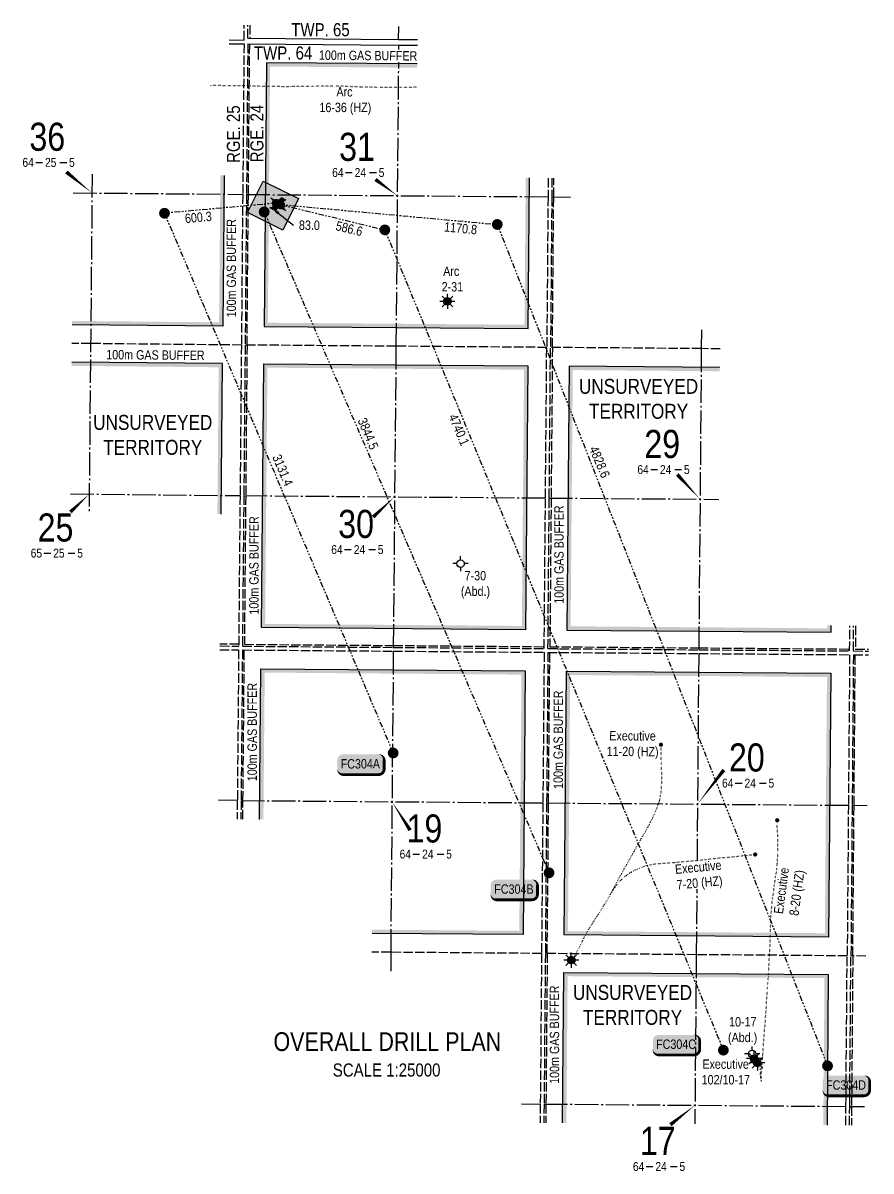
# Model space of a CAD drawing. Extents: x 451222 to 473419, y 6037124 to 6050105.
# Drawn here: x 451222 to 455750, y 6037124 to 6043258 of the extents above; entities that cross this region are included whole.
import ezdxf
from ezdxf.enums import TextEntityAlignment as Align

# ---------------------------------------------------------------- set-up
doc = ezdxf.new("R2010")
doc.units = 0
doc.header["$LTSCALE"] = 5
for name, pattern in [('foc-DOT', [1, 0.2, -0.8]), ('foc-DRILLPATH', [14.75, 6, -1.75, 1.75, -1.75, 1.75, -1.75]), ('foc-QUARTERLINE', [33, 25, -3, 2, -3]), ('foc-UNSURVEYED', [12.5, 10, -2.5])]:
    doc.linetypes.add(name, pattern=pattern)
for name, color, linetype in [('10', 1, 'Continuous'), ('9', 3, 'Continuous'), ('ABADATA-DRILL', 8, 'foc-DOT'), ('ABADATA-DRILL-T', 8, 'Continuous'), ('AS-TARGET-GAS', 182, 'Continuous'), ('AS-TARGET-GAS-H', 181, 'Continuous'), ('D-TXT', 6, 'Continuous'), ('DETAIL-HZ-Existing', 8, 'foc-DOT'), ('DETAIL-T', 7, 'Continuous'), ('F-WS-S', 190, 'Continuous'), ('L-BD', 7, 'Continuous'), ('L-MON', 1, 'Continuous'), ('L-QSEC', 8, 'foc-QUARTERLINE'), ('L-SEC', 7, 'Continuous'), ('L-SECLBL', 7, 'Continuous'), ('L-UNS-T', 3, 'Continuous'), ('L-USEC', 7, 'foc-UNSURVEYED'), ('P-PDRILLPATH', 12, 'foc-DRILLPATH'), ('P-PROPOSED', 10, 'Continuous'), ('P-PROPOSED-H', 21, 'Continuous')]:
    doc.layers.add(name, color=color, linetype=linetype)
doc.styles.add('80', font='ARIALN.TTF', dxfattribs={"height": 10})
doc.styles.add('80CG', font='ARIALN.TTF', dxfattribs={"height": 10})
doc.styles.add('80L', font='ARIALN.TTF', dxfattribs={"height": 10})
doc.styles.add('SIMPLEX', font='ARIALN.TTF')
doc.dimstyles.new('Compass 5 000', dxfattribs={"dimscale": 5, "dimtxt": 9, "dimasz": 2, "dimexe": 0.2, "dimexo": 0.0625, "dimgap": 0.5, "dimtad": 0, "dimtih": 1, "dimtoh": 1, "dimzin": 0, "dimdsep": 46, "dimtxsty": '80CG', "dimcen": 0.1, "dimse1": 1, "dimse2": 1, "dimclrd": 256, "dimclrt": 256, "dimaunit": 1, "dimadec": 4, "dimazin": 0, "dimtfac": 0.06, "dimtofl": 0, "dimtmove": 0, "dimatfit": 1, "dimfxl": 0.2, "dimtolj": 1, "dimtzin": 0, "dimlwd": -1, "dimarcsym": 0})

# ---------------------------------------------------------------- blocks, each defined once
blk = doc.blocks.new('L-SECLBL')
at = {"layer": '9', "color": 7}
for p, q in [((-5.1, -27.8), (-12.3, -27.8)), ((20.7, -27.8), (13.5, -27.8))]:
    blk.add_line(p, q, dxfattribs=at)
at = {"layer": '10', "color": 2, "style": 'SIMPLEX'}
blk.add_attdef('SEC', text='', height=30, dxfattribs=at).set_placement((0, 0), align=Align.MIDDLE)
at = {"layer": '10', "color": 5, "style": '80L'}
blk.add_attdef('TWP', text='', height=9.5, dxfattribs=at).set_placement((-14.4, -27.4), align=Align.MIDDLE_RIGHT)
blk.add_attdef('RGE', text='', height=9.5, dxfattribs=at).set_placement((3.6, -27.4), align=Align.MIDDLE_CENTER)
blk.add_attdef('MER', text='', height=9.5, dxfattribs=at).set_placement((23.2, -27.4), align=Align.MIDDLE_LEFT)
blk = doc.blocks.new('WC')
at = {"layer": 'L-MON'}
h = blk.add_hatch(color=255, dxfattribs=at)
h.dxf.hatch_style = 1
edge = h.paths.add_edge_path()
edge.add_arc((0, 0), 0.9, 0, 360)
at = {"layer": 'L-MON', "color": 240, "flags": 128}
for points in [[(-0.62, 0.5), (-1.23, 1.12)], [(0.52, 0.61), (1.13, 1.21)], [(-1.18, -1.18), (-0.56, -0.57)], [(1.16, -1.18), (0.56, -0.57)]]:
    blk.add_lwpolyline(points, dxfattribs=at)
at = {"layer": 'L-MON', "color": 240}
for radius in [0.8, 0.373]:
    blk.add_circle((0, 0), radius, dxfattribs=at)
blk = doc.blocks.new('GAS')
h = blk.add_hatch(color=255)
h.dxf.hatch_style = 1
edge = h.paths.add_edge_path()
edge.add_arc((0, 0), 0.9, 0, 360)
for p, q in [((-0.81, 0), (-1.62, 0)), ((-0.57, 0.57), (-1.14, 1.14)), ((0, 0.81), (0, 1.62)), ((0.57, 0.57), (1.14, 1.14)), ((1.62, 0), (0.81, 0)), ((-0.57, -0.57), (-1.14, -1.14)), ((0, -0.81), (0, -1.62)), ((1.14, -1.14), (0.57, -0.57))]:
    blk.add_line(p, q)
blk.add_circle((0, 0), 0.8)
blk = doc.blocks.new('GABD')
for p, q in [((-0.81, 0), (-1.62, 0)), ((0, 0.81), (0, 1.62)), ((1.62, 0), (0.81, 0)), ((0, -0.81), (0, -1.62))]:
    blk.add_line(p, q)
blk.add_circle((0, 0), 0.8)
blk = doc.blocks.new('BH_Existing')
at = {"layer": 'DETAIL-HZ-Existing'}
h = blk.add_hatch(color=256, dxfattribs=at)
h.dxf.hatch_style = 1
edge = h.paths.add_edge_path()
edge.add_arc((0, 0), 0.45, 0, 360)
blk = doc.blocks.new('*U551')
h = blk.add_hatch(color=50)
edge = h.paths.add_edge_path()
edge.add_line((-19, -11.5), (19, -11.5))
edge.add_arc((19, -5.5), 6, 270, 360)
edge.add_line((25, -5.5), (25, 4))
edge.add_arc((19, 4), 6, 0, 90)
edge.add_line((19, 10), (-19, 10))
edge.add_arc((-19, 4), 6, 90, 180)
edge.add_line((-25, 4), (-25, -5.5))
edge.add_arc((-19, -5.5), 6, 180, 270)
at = {"flags": 128}
blk.add_lwpolyline([(-19, -11.5, 3, 3, 0), (19, -11.5, 3, 3, 0.414214), (25, -5.5, 3, 3, 0), (25, 4, 3, 0, 0.414214), (19, 10, 0, 0, 0), (-19, 10, 0, 0, 0.414214), (-25, 4, 0, 0, 0), (-25, -5.5, 0, 3, 0.414214)], format="xyseb", close=True, dxfattribs=at)
at = {"color": 1, "style": '80'}
blk.add_attdef('ENTER_TEXT_001', (-26.8, -4.9), '', height=10, dxfattribs=at)
blk = doc.blocks.new('plbh')
at = {"layer": 'L-MON'}
h = blk.add_hatch(color=255, dxfattribs=at)
h.dxf.hatch_style = 1
edge = h.paths.add_edge_path()
edge.add_arc((0, 0), 1.16, 0, 360)
h = blk.add_hatch(color=256, dxfattribs=at)
h.dxf.hatch_style = 1
h.paths.add_polyline_path([(-0.96, 0, 1), (0.96, 0, 1)])
h.paths.add_polyline_path([(0.91, 0, -1), (-0.91, 0, -1)], flags=16)
h.paths.add_polyline_path([(0.45, 0, -1), (-0.45, 0, -1)], flags=0)
h = blk.add_hatch(color=256, dxfattribs=at)
h.dxf.hatch_style = 1
h.paths.add_polyline_path([(-0.45, 0, 1), (0.45, 0, 1)])
h.paths.add_polyline_path([(0.4, 0, -1), (-0.4, 0, -1)], flags=16)
at = {"layer": 'L-MON', "color": 240}
for radius in [0.96, 0.91, 0.45, 0.4]:
    blk.add_circle((0, 0), radius, dxfattribs=at)

msp = doc.modelspace()

# ---------------------------------------------------------------- hatches: boundary and pattern name
at = {"layer": 'AS-TARGET-GAS-H'}
h = msp.add_hatch(color=256, dxfattribs=at)
h.dxf.hatch_style = 1
h.paths.add_polyline_path([(453899.8, 6041645.376), (452529.435, 6041656.131), (452541.62, 6043025.084), (453326.764, 6043018.531), (453326.941, 6043038.53), (452521.799, 6043045.25), (452509.258, 6041636.289), (453919.629, 6041625.22), (453926.495, 6042429.696), (453906.496, 6042429.866)])
h = msp.add_hatch(color=256, dxfattribs=at)
h.dxf.hatch_style = 1
h.paths.add_polyline_path([(452296.306, 6042443.541), (452276.307, 6042443.711), (452269.328, 6041658.386), (451484.35, 6041665.945), (451484.165, 6041645.946), (452289.149, 6041638.195)])
h = msp.add_hatch(color=256, dxfattribs=at)
h.dxf.hatch_style = 1
h.paths.add_polyline_path([(452287.373, 6041438.202), (451482.331, 6041445.954), (451482.149, 6041425.955), (452267.196, 6041418.396), (452260.227, 6040633.976), (452280.226, 6040633.788)])
h = msp.add_hatch(color=256, dxfattribs=at)
h.dxf.hatch_style = 1
h.paths.add_polyline_path([(453917.923, 6041425.227), (452507.481, 6041436.297), (452494.966, 6040027.5), (453905.903, 6040016.399)])
h.paths.add_polyline_path([(453897.753, 6041405.384), (453886.075, 6040036.556), (452515.143, 6040047.341), (452527.303, 6041416.141)], flags=16)
h = msp.add_hatch(color=256, dxfattribs=at)
h.dxf.hatch_style = 1
h.paths.add_polyline_path([(454942.868, 6041417.241), (454138.033, 6041423.493), (454126.014, 6040014.674), (455536.894, 6040003.659), (455537.181, 6040038.773), (455517.183, 6040039.113), (455517.058, 6040023.815), (454146.184, 6040034.517), (454157.861, 6041403.339), (454942.667, 6041397.242)])
h = msp.add_hatch(color=256, dxfattribs=at)
h.dxf.hatch_style = 1
h.paths.add_polyline_path([(453904.026, 6039796.29), (452493.011, 6039807.391), (452485.866, 6039002.991), (452505.865, 6039002.833), (452512.833, 6039787.235), (453883.856, 6039776.448), (453872.179, 6038407.614), (453086.429, 6038413.811), (453086.255, 6038393.811), (453892.007, 6038387.457)])
h = msp.add_hatch(color=256, dxfattribs=at)
h.dxf.hatch_style = 1
h.paths.add_polyline_path([(455535.097, 6039783.55), (454124.136, 6039794.565), (454112.117, 6038385.728), (455523.588, 6038374.668)])
h.paths.add_polyline_path([(455514.934, 6039763.706), (455503.752, 6038394.824), (454132.287, 6038405.571), (454143.965, 6039774.41)], flags=16)
h = msp.add_hatch(color=256, dxfattribs=at)
h.dxf.hatch_style = 1
h.paths.add_polyline_path([(455521.955, 6038174.674), (454110.411, 6038185.722), (454103.547, 6037381.306), (454123.547, 6037381.149), (454130.24, 6038165.566), (455501.792, 6038154.831), (455495.383, 6037370.393), (455515.383, 6037370.236)])
at = {"layer": 'P-PROPOSED-H'}
h = msp.add_hatch(color=256, dxfattribs=at)
h.dxf.hatch_style = 1
h.paths.add_polyline_path([(452504.136, 6042413.305), (452693.67, 6042319.536), (452610.361, 6042151.144), (452420.827, 6042244.913)])

# ---------------------------------------------------------------- linework, layer by layer
at = {"layer": 'ABADATA-DRILL', "flags": 128}
for points in [[(453325.841, 6042914.438), (453310.651, 6042913.976), (453291.294, 6042913.26), (453272.117, 6042912.553), (453252.733, 6042912.108), (453233.402, 6042912.132), (453214.063, 6042912.266), (453194.833, 6042912.38), (453175.455, 6042912.615), (453156.217, 6042912.958), (453136.96, 6042913.362), (453117.622, 6042913.647), (453098.274, 6042913.961), (453078.977, 6042914.396), (453059.55, 6042914.911), (453040.223, 6042915.315), (453020.935, 6042915.629), (453001.689, 6042916.183), (452982.425, 6042916.878), (452963.252, 6042917.781), (452944.041, 6042918.885), (452924.728, 6042919.809), (452905.389, 6042920.024), (452885.977, 6042919.889), (452866.637, 6042919.983), (452847.277, 6042919.998), (452827.964, 6042919.742), (452808.572, 6042919.516), (452789.21, 6042919.361), (452769.826, 6042919.016), (452750.571, 6042918.489), (452731.236, 6042917.923), (452711.902, 6042917.567), (452692.511, 6042917.512), (452673.06, 6042917.527), (452653.609, 6042917.452), (452634.196, 6042917.197), (452614.784, 6042917.102), (452595.376, 6042917.407), (452575.958, 6042917.702), (452556.55, 6042918.037), (452537.311, 6042918.241), (452517.952, 6042918.406), (452498.765, 6042918.799), (452479.43, 6042919.404), (452459.995, 6042920.149), (452440.781, 6042920.883), (452421.454, 6042921.367), (452402.035, 6042921.563), (452382.696, 6042921.657), (452363.356, 6042921.792), (452344.087, 6042922.025), (452324.819, 6042922.339), (452305.471, 6042922.584), (452286.131, 6042922.688), (452266.793, 6042922.963), (452247.414, 6042923.168), (452235.846, 6042922.996), (452220.844, 6042922.593)], [(454149.752, 6038250.828), (454149.713, 6038250.959), (454149.714, 6038251.019), (454149.746, 6038251.289), (454149.777, 6038251.449), (454149.879, 6038251.598), (454150.18, 6038251.805), (454150.563, 6038252.052), (454151.035, 6038252.278), (454151.657, 6038252.523), (454152.246, 6038252.298), (454152.749, 6038251.483), (454152.995, 6038251.001), (454153.409, 6038250.257), (454153.843, 6038249.523), (454154.307, 6038248.828), (454154.782, 6038248.214), (454155.238, 6038247.72), (454155.675, 6038247.356), (454155.785, 6038247.255), (454155.863, 6038247.034), (454155.66, 6038246.685), (454155.163, 6038245.929), (454154.479, 6038245.535), (454153.689, 6038245.632), (454152.992, 6038245.918), (454152.434, 6038246.243), (454151.838, 6038246.708), (454151.691, 6038247.13), (454151.887, 6038247.828), (454152.108, 6038249.017), (454152.548, 6038250.214), (454153.207, 6038251.209), (454154.025, 6038252.112), (454154.732, 6038252.897), (454154.561, 6038253.969), (454154.131, 6038255.123), (454153.869, 6038256.026), (454153.26, 6038257.322), (454152.682, 6038258.788), (454152.329, 6038259.701), (454151.347, 6038260.66), (454150.404, 6038261.489), (454150.522, 6038261.298), (454150.677, 6038260.726), (454150.5, 6038259.917), (454150.112, 6038258.93), (454150.056, 6038258.27), (454150.895, 6038258.083), (454152.317, 6038258.221), (454153.908, 6038258.247), (454155.516, 6038257.923), (454156.742, 6038257.352), (454156.962, 6038257.38), (454156.992, 6038257.42), (454157.074, 6038257.659), (454157.434, 6038258.697), (454157.485, 6038258.797), (454159.353, 6038261.952), (454160.274, 6038263.215), (454161.479, 6038264.836), (454162.906, 6038266.775), (454164.377, 6038269.113), (454165.782, 6038271.923), (454167.319, 6038275.042), (454173.295, 6038285.857), (454175.864, 6038290.167), (454178.746, 6038294.885), (454181.801, 6038299.902), (454184.816, 6038305.009), (454187.702, 6038310.237), (454190.541, 6038315.716), (454193.411, 6038321.404), (454196.373, 6038327.272), (454199.376, 6038333.16), (454202.398, 6038339.087), (454205.341, 6038345.046), (454208.174, 6038351.105), (454211.119, 6038357.273), (454214.223, 6038363.42), (454217.409, 6038369.656), (454220.726, 6038376.111), (454224.364, 6038382.714), (454228.124, 6038389.366), (454231.923, 6038396.087), (454235.744, 6038402.928), (454239.475, 6038409.81), (454243.346, 6038416.67), (454247.445, 6038423.279), (454251.684, 6038429.897), (454255.802, 6038436.385), (454259.931, 6038443.013), (454264.041, 6038449.662), (454268.28, 6038456.319), (454272.689, 6038462.915), (454277.31, 6038469.69), (454281.952, 6038476.664), (454286.646, 6038483.788), (454291.492, 6038491.15), (454296.369, 6038498.703), (454301.188, 6038506.456), (454305.999, 6038514.359), (454310.668, 6038522.113), (454312.871, 6038525.787), (454315.682, 6038530.485), (454321.021, 6038539.314), (454322.838, 6038542.291), (454327.85, 6038550.432), (454332.863, 6038558.584), (454337.946, 6038566.745), (454343.039, 6038574.906), (454348.022, 6038583.158), (454352.827, 6038591.522), (454357.452, 6038600.007), (454362.008, 6038608.553), (454366.544, 6038617.099), (454370.998, 6038625.535), (454375.454, 6038634.102), (454380.03, 6038642.597), (454384.615, 6038651.083), (454389.121, 6038659.619), (454393.686, 6038668.135), (454398.272, 6038676.651), (454402.858, 6038685.166), (454407.453, 6038693.672), (454412.138, 6038702.106), (454416.823, 6038710.521), (454421.448, 6038718.986), (454426.073, 6038727.461), (454430.597, 6038735.817), (454435.211, 6038744.092), (454439.874, 6038752.297), (454444.577, 6038760.481), (454449.3, 6038768.776), (454453.924, 6038777.021), (454458.607, 6038785.225), (454463.24, 6038793.43), (454467.893, 6038801.675), (454472.555, 6038809.84), (454477.258, 6038818.044), (454481.931, 6038826.219), (454486.686, 6038834.603), (454491.401, 6038843.017), (454496.065, 6038851.452), (454500.81, 6038859.836), (454505.604, 6038868.21), (454510.328, 6038876.504), (454515.172, 6038884.827), (454520.056, 6038893.15), (454524.871, 6038901.503), (454529.695, 6038909.867), (454534.398, 6038918.061), (454539.222, 6038926.415), (454543.856, 6038934.65), (454548.461, 6038943.115), (454552.975, 6038951.451), (454557.508, 6038959.737), (454562.022, 6038968.013), (454566.545, 6038976.289), (454571.118, 6038984.494), (454575.604, 6038993.021), (454579.761, 6039001.71), (454583.868, 6039010.5), (454588.035, 6039019.189), (454592.152, 6039027.929), (454596.059, 6039036.62), (454599.858, 6039045.513), (454603.546, 6039054.436), (454607.124, 6039063.29), (454610.663, 6039072.275), (454613.952, 6039081.222), (454616.972, 6039090.391), (454619.643, 6039099.654), (454622.083, 6039108.888), (454624.365, 6039118.264), (454626.276, 6039127.543), (454627.947, 6039136.864), (454629.369, 6039146.397), (454630.462, 6039155.983), (454631.405, 6039165.581), (454632.108, 6039175.2), (454632.611, 6039184.892), (454633.024, 6039194.544), (454633.237, 6039204.207), (454633.321, 6039213.912), (454633.303, 6039223.558), (454633.116, 6039233.185), (454632.869, 6039242.823), (454632.701, 6039252.46), (454632.464, 6039262.137), (454632.197, 6039271.795), (454631.869, 6039281.443), (454631.462, 6039291.082), (454631.134, 6039300.721), (454630.817, 6039310.369), (454630.57, 6039320.007), (454630.352, 6039329.654), (454630.025, 6039339.312), (454629.677, 6039348.961), (454629.358, 6039358.399), (454629.121, 6039367.997), (454628.993, 6039377.623), (454628.876, 6039387.33), (454628.705, 6039402.33)], [(455145.827, 6037699.956), (455145.827, 6037699.926), (455145.836, 6037699.886), (455145.856, 6037699.846), (455145.916, 6037699.825), (455145.937, 6037699.925), (455145.919, 6037700.225), (455145.812, 6037700.526), (455145.655, 6037700.878), (455145.448, 6037701.33), (455145.181, 6037701.702), (455144.904, 6037702.025), (455144.487, 6037702.439), (455143.9, 6037702.874), (455143.312, 6037703.149), (455142.723, 6037703.294), (455142.023, 6037703.32), (455141.713, 6037703.332), (455141.333, 6037703.315), (455140.961, 6037703.168), (455140.63, 6037703.041), (455140.339, 6037702.973), (455140.089, 6037702.936), (455140.208, 6037702.824), (455140.707, 6037702.65), (455141.246, 6037702.526), (455141.855, 6037702.39), (455142.605, 6037702.264), (455143.385, 6037702.238), (455144.166, 6037702.301), (455144.957, 6037702.405), (455145.717, 6037702.368), (455146.455, 6037702.122), (455146.965, 6037701.978), (455147.335, 6037701.984), (455147.795, 6037702.011), (455148.156, 6037702.098), (455148.438, 6037702.265), (455148.659, 6037702.434), (455148.801, 6037702.602), (455148.882, 6037702.782), (455148.934, 6037702.952), (455148.994, 6037702.961), (455149.034, 6037702.991), (455149.086, 6037703.18), (455149.118, 6037703.4), (455149.129, 6037703.61), (455149.141, 6037703.78), (455149.143, 6037704.01), (455149.145, 6037704.231), (455149.196, 6037704.45), (455149.248, 6037704.67), (455149.4, 6037704.889), (455149.491, 6037704.958), (455149.621, 6037704.937), (455149.82, 6037704.785), (455150.077, 6037704.503), (455150.375, 6037704.16), (455150.672, 6037703.798), (455150.969, 6037703.455), (455151.286, 6037703.102), (455151.653, 6037702.649), (455152.098, 6037702.105), (455152.515, 6037701.611), (455152.613, 6037701.48), (455153.188, 6037700.765), (455153.721, 6037699.96), (455154.165, 6037699.126), (455154.568, 6037698.272), (455154.961, 6037697.388), (455155.343, 6037696.454), (455155.674, 6037695.401), (455155.895, 6037694.238), (455155.985, 6037693.007), (455156.045, 6037691.806), (455156.105, 6037690.685), (455156.156, 6037689.604), (455156.227, 6037688.542), (455156.309, 6037687.521), (455156.391, 6037686.54), (455156.463, 6037685.609), (455156.565, 6037684.667), (455156.687, 6037683.686), (455156.768, 6037682.665), (455156.799, 6037681.564), (455156.8, 6037680.463), (455156.792, 6037679.462), (455156.794, 6037678.542), (455156.836, 6037677.601), (455156.947, 6037676.549), (455157.069, 6037675.498), (455157.2, 6037674.476), (455157.322, 6037673.495), (455157.413, 6037672.433), (455157.474, 6037671.272), (455157.514, 6037670.131), (455157.575, 6037668.99), (455157.635, 6037667.889), (455157.707, 6037666.858), (455157.769, 6037665.917), (455157.861, 6037665.005), (455157.994, 6037664.094), (455158.126, 6037663.132), (455158.267, 6037662.08), (455158.399, 6037661.038), (455158.52, 6037660.037), (455158.611, 6037658.975), (455158.672, 6037657.824), (455158.732, 6037656.703), (455158.794, 6037655.632), (455158.865, 6037654.631), (455158.957, 6037653.69), (455159.06, 6037652.818), (455159.153, 6037651.927), (455159.245, 6037650.926), (455159.295, 6037649.795), (455159.305, 6037648.564), (455159.235, 6037647.364), (455158.528, 6037644.268), (455158.181, 6037643.35), (455157.893, 6037642.472), (455157.695, 6037641.543), (455157.577, 6037640.524), (455157.567, 6037639.403), (455157.658, 6037638.332), (455157.76, 6037637.28), (455157.892, 6037636.319), (455158.035, 6037635.487), (455158.188, 6037634.705), (455158.382, 6037633.943), (455158.616, 6037633.191), (455158.859, 6037632.388), (455159.083, 6037631.566), (455159.316, 6037630.744), (455159.548, 6037629.831), (455159.78, 6037628.758), (455159.99, 6037627.646), (455160.221, 6037626.503), (455160.451, 6037625.361), (455160.662, 6037624.229), (455160.863, 6037623.096), (455161.063, 6037621.974), (455161.274, 6037620.851), (455161.475, 6037619.729), (455161.656, 6037618.617), (455161.827, 6037617.525), (455161.978, 6037616.443), (455162.139, 6037615.371), (455162.29, 6037614.329), (455162.412, 6037613.308), (455162.533, 6037612.306), (455162.635, 6037611.325), (455162.717, 6037610.373), (455162.8, 6037609.452), (455162.892, 6037608.521), (455162.964, 6037607.59), (455163.017, 6037606.679), (455163.04, 6037605.848), (455163.014, 6037605.198), (455162.98, 6037604.728), (455162.964, 6037603.998), (455163.002, 6037603.677), (455163.129, 6037603.406), (455163.268, 6037603.235), (455163.366, 6037603.034), (455163.395, 6037602.914), (455163.486, 6037603.003), (455163.597, 6037603.042), (455163.485, 6037602.873), (455163.394, 6037602.733), (455163.282, 6037602.534), (455163.181, 6037602.395), (455163.04, 6037602.286), (455162.889, 6037602.207), (455162.739, 6037602.189), (455162.539, 6037602.18), (455162.289, 6037602.182), (455162.049, 6037602.254), (455161.8, 6037602.417), (455161.701, 6037602.477), (455161.671, 6037602.528), (455161.681, 6037602.548), (455161.832, 6037602.626), (455162.113, 6037602.744), (455162.446, 6037602.992), (455162.7, 6037603.56), (455162.839, 6037604.549), (455163, 6037605.939), (455163.135, 6037607.638), (455163.181, 6037609.539), (455163.199, 6037611.69), (455163.229, 6037614.081), (455163.25, 6037616.593), (455163.342, 6037619.303), (455163.545, 6037621.963), (455163.83, 6037624.912), (455164.116, 6037628.002), (455164.332, 6037631.212), (455164.471, 6037634.663), (455164.593, 6037638.404), (455164.737, 6037642.475), (455164.943, 6037646.796), (455165.232, 6037651.406), (455165.633, 6037656.315), (455166.176, 6037661.444), (455166.801, 6037666.802), (455167.468, 6037672.299), (455168.135, 6037677.927), (455168.774, 6037683.735), (455169.406, 6037689.923), (455169.911, 6037696.473), (455170.228, 6037703.284), (455170.437, 6037710.246), (455170.546, 6037717.369), (455170.677, 6037724.592), (455171.048, 6037731.953), (455171.601, 6037739.453), (455172.286, 6037747.092), (455173.061, 6037754.809), (455173.716, 6037762.549), (455174.21, 6037770.269), (455174.736, 6037778.109), (455175.384, 6037786.138), (455176.073, 6037794.407), (455176.655, 6037802.937), (455177.218, 6037811.597), (455177.782, 6037820.428), (455178.296, 6037829.328), (455178.802, 6037838.289), (455179.408, 6037847.34), (455180.085, 6037856.509), (455180.772, 6037865.749), (455181.521, 6037875.128), (455182.24, 6037884.517), (455182.753, 6037890.856), (455183.981, 6037903.703), (455184.472, 6037908.592), (455185.353, 6037918.15), (455186.123, 6037927.699), (455186.754, 6037937.289), (455187.324, 6037946.87), (455188.025, 6037956.49), (455188.725, 6037966.069), (455189.406, 6037975.649), (455190.006, 6037985.26), (455190.608, 6037994.93), (455191.208, 6038004.521), (455191.769, 6038014.141), (455192.449, 6038023.731), (455193.06, 6038033.342), (455193.641, 6038042.962), (455194.332, 6038052.582), (455195.052, 6038062.172), (455195.633, 6038071.802), (455196.184, 6038081.423), (455196.794, 6038091.013), (455197.435, 6038100.584), (455198.235, 6038110.172), (455199.026, 6038119.741), (455199.696, 6038129.331), (455200.327, 6038138.921), (455200.877, 6038148.532), (455201.488, 6038158.133), (455202.239, 6038167.732), (455202.889, 6038177.332), (455203.47, 6038186.923), (455204.001, 6038196.574), (455204.422, 6038206.236), (455204.882, 6038215.837), (455205.344, 6038225.559), (455205.764, 6038235.111), (455206.235, 6038244.742), (455206.775, 6038254.364), (455207.376, 6038263.964), (455207.956, 6038273.565), (455208.155, 6038276.955), (455208.527, 6038283.175), (455209.058, 6038292.796), (455209.508, 6038302.418), (455209.989, 6038312.06), (455210.51, 6038321.651), (455211.001, 6038331.322), (455211.302, 6038340.945), (455211.502, 6038350.549), (455211.672, 6038360.153), (455211.874, 6038369.857), (455212.224, 6038379.43), (455212.625, 6038389.082), (455213.045, 6038398.664), (455213.413, 6038407.916), (455213.786, 6038417.908), (455214.137, 6038427.591), (455214.448, 6038437.214), (455214.709, 6038446.837), (455214.889, 6038456.481), (455215.09, 6038466.095), (455215.391, 6038475.728), (455215.812, 6038485.44), (455216.403, 6038495.051), (455217.153, 6038504.65), (455217.974, 6038514.258), (455218.825, 6038523.827), (455219.755, 6038533.385), (455220.786, 6038542.961), (455221.866, 6038552.538), (455222.937, 6038562.124), (455224.028, 6038571.691), (455225.169, 6038581.327), (455226.389, 6038590.872), (455227.64, 6038600.447), (455228.941, 6038610.002), (455230.251, 6038619.576), (455231.522, 6038629.131), (455232.713, 6038638.716), (455233.833, 6038648.293), (455234.954, 6038657.919), (455236.135, 6038667.484), (455237.525, 6038677.008), (455239.056, 6038686.521), (455240.576, 6038696.024), (455242.076, 6038705.496), (455243.596, 6038714.979), (455245.066, 6038724.462), (455246.337, 6038734.037), (455247.448, 6038743.603), (455248.428, 6038753.181), (455249.237, 6038762.569), (455249.997, 6038772.028), (455250.746, 6038781.487), (455251.477, 6038791.097), (455252.138, 6038800.777), (455252.609, 6038810.368), (455252.829, 6038820.012), (455252.89, 6038829.637), (455252.939, 6038839.102), (455253.098, 6038848.566), (455253.277, 6038858.02), (455253.366, 6038867.475), (455253.325, 6038876.911), (455253.204, 6038886.367), (455253.063, 6038895.844), (455252.742, 6038905.312), (455252.151, 6038914.722), (455251.47, 6038924.283), (455250.919, 6038933.693), (455250.437, 6038943.122), (455250.026, 6038952.561), (455249.675, 6038962.02), (455249.354, 6038971.478), (455249.133, 6038981.005), (455249.28, 6038998.514)], [(454149.752, 6038250.828), (454149.713, 6038250.959), (454149.714, 6038251.019), (454149.746, 6038251.289), (454149.777, 6038251.449), (454149.879, 6038251.598), (454150.18, 6038251.805), (454150.563, 6038252.052), (454151.035, 6038252.278), (454151.657, 6038252.523), (454152.246, 6038252.298), (454152.749, 6038251.483), (454152.995, 6038251.001), (454153.409, 6038250.257), (454153.843, 6038249.523), (454154.307, 6038248.828), (454154.782, 6038248.214), (454155.238, 6038247.72), (454155.675, 6038247.356), (454155.785, 6038247.255), (454155.863, 6038247.034), (454155.66, 6038246.685), (454155.163, 6038245.929), (454154.479, 6038245.535), (454153.689, 6038245.632), (454152.992, 6038245.918), (454152.434, 6038246.243), (454151.838, 6038246.708), (454151.691, 6038247.13), (454151.887, 6038247.828), (454152.108, 6038249.017), (454152.548, 6038250.214), (454153.207, 6038251.209), (454154.025, 6038252.112), (454154.732, 6038252.897), (454154.561, 6038253.969), (454154.131, 6038255.123), (454153.869, 6038256.026), (454153.26, 6038257.322), (454152.682, 6038258.788), (454152.329, 6038259.701), (454151.347, 6038260.66), (454150.404, 6038261.489), (454150.522, 6038261.298), (454150.677, 6038260.726), (454150.5, 6038259.917), (454150.112, 6038258.93), (454150.056, 6038258.27), (454150.895, 6038258.083), (454152.317, 6038258.221), (454153.908, 6038258.247), (454155.516, 6038257.923), (454156.742, 6038257.352), (454156.962, 6038257.38), (454156.992, 6038257.42), (454157.074, 6038257.659), (454157.434, 6038258.697), (454157.485, 6038258.797), (454159.353, 6038261.952), (454160.274, 6038263.215), (454161.479, 6038264.836), (454162.906, 6038266.775), (454164.377, 6038269.113), (454165.782, 6038271.923), (454167.319, 6038275.042), (454173.295, 6038285.857), (454175.864, 6038290.167), (454178.746, 6038294.885), (454181.801, 6038299.902), (454184.816, 6038305.009), (454187.702, 6038310.237), (454190.541, 6038315.716), (454193.411, 6038321.404), (454196.373, 6038327.272), (454199.376, 6038333.16), (454202.398, 6038339.087), (454205.341, 6038345.046), (454208.174, 6038351.105), (454211.119, 6038357.273), (454214.223, 6038363.42), (454217.409, 6038369.656), (454220.726, 6038376.111), (454224.364, 6038382.714), (454228.124, 6038389.366), (454231.923, 6038396.087), (454235.744, 6038402.928), (454239.475, 6038409.81), (454243.346, 6038416.67), (454247.445, 6038423.279), (454251.684, 6038429.897), (454255.802, 6038436.385), (454259.931, 6038443.013), (454264.041, 6038449.662), (454268.28, 6038456.319), (454272.689, 6038462.915), (454277.31, 6038469.69), (454281.952, 6038476.664), (454286.646, 6038483.788), (454291.492, 6038491.15), (454296.369, 6038498.703), (454301.188, 6038506.456), (454305.999, 6038514.359), (454310.668, 6038522.113), (454312.871, 6038525.787), (454315.682, 6038530.485), (454321.021, 6038539.314), (454322.838, 6038542.291), (454327.85, 6038550.432), (454332.863, 6038558.584), (454337.946, 6038566.745), (454343.039, 6038574.906), (454348.022, 6038583.158), (454352.827, 6038591.522), (454355.58, 6038596.451), (454357.378, 6038599.567), (454362.393, 6038608.019), (454367.446, 6038616.21), (454372.498, 6038624.192), (454377.82, 6038632.271), (454383.231, 6038640.179), (454388.72, 6038647.876), (454394.569, 6038655.52), (454400.676, 6038662.942), (454406.9, 6038669.993), (454413.402, 6038676.831), (454420.152, 6038683.437), (454427.181, 6038689.81), (454434.489, 6038696.101), (454441.916, 6038702.251), (454449.501, 6038708.189), (454457.313, 6038713.835), (454465.373, 6038719.139), (454473.68, 6038724.031), (454482.184, 6038728.63), (454490.805, 6038732.879), (454499.643, 6038736.705), (454508.519, 6038740.401), (454517.436, 6038744.107), (454526.471, 6038747.601), (454535.554, 6038750.815), (454544.574, 6038753.8), (454553.713, 6038756.533), (454563.029, 6038758.984), (454572.412, 6038761.065), (454581.902, 6038762.804), (454591.4, 6038764.324), (454600.937, 6038765.633), (454610.53, 6038766.591), (454620.151, 6038767.229), (454629.761, 6038767.767), (454639.371, 6038768.304), (454648.991, 6038768.902), (454658.612, 6038769.58), (454668.103, 6038770.279), (454677.705, 6038771.047), (454687.298, 6038771.895), (454696.801, 6038772.774), (454706.434, 6038773.742), (454716.038, 6038774.72), (454725.601, 6038775.639), (454735.214, 6038776.467), (454744.705, 6038777.256), (454754.337, 6038778.004), (454763.979, 6038778.781), (454773.572, 6038779.649), (454783.045, 6038780.539), (454792.648, 6038781.427), (454802.261, 6038782.365), (454811.855, 6038783.373), (454821.449, 6038784.411), (454831.062, 6038785.329), (454840.684, 6038786.147), (454850.308, 6038787.075), (454859.912, 6038788.103), (454869.507, 6038789.212), (454879.082, 6038790.4), (454888.657, 6038791.579), (454898.052, 6038792.719), (454907.637, 6038793.847), (454917.251, 6038794.855), (454926.664, 6038795.755), (454936.277, 6038796.683), (454945.861, 6038797.681), (454955.274, 6038798.611), (454964.907, 6038799.409), (454974.548, 6038800.137), (454983.98, 6038800.906), (454993.572, 6038801.764), (455003.185, 6038802.653), (455012.598, 6038803.572), (455022.212, 6038804.51), (455031.825, 6038805.458), (455041.429, 6038806.476), (455051.023, 6038807.495), (455060.627, 6038808.483), (455070.13, 6038809.422), (455079.514, 6038810.392), (455089.098, 6038811.39), (455097.069, 6038812.212), (455107.864, 6038813.28), (455116.986, 6038814.113), (455131.926, 6038815.475)]]:
    msp.add_lwpolyline(points, dxfattribs=at)
at = {"layer": 'AS-TARGET-GAS', "ltscale": 5, "flags": 128}
for points in [[(453327.102, 6043038.528), (452521.799, 6043045.25), (452509.258, 6041636.289), (453919.629, 6041625.22), (453926.495, 6042429.703)], [(452296.306, 6042443.541), (452289.149, 6041638.195), (451484.202, 6041645.946)], [(452280.226, 6040633.788), (452287.373, 6041438.202), (451482.277, 6041445.955)], [(452507.481, 6041436.297), (453917.923, 6041425.227), (453905.903, 6040016.399), (452494.966, 6040027.5), (452507.481, 6041436.297)], [(454943.271, 6041417.238), (454138.033, 6041423.493), (454126.014, 6040014.674), (455536.894, 6040003.659), (455537.181, 6040038.773)], [(452485.865, 6039002.892), (452493.011, 6039807.391), (453904.026, 6039796.29), (453892.007, 6038387.457), (453086.173, 6038393.812)], [(454103.547, 6037381.237), (454110.411, 6038185.722), (455521.955, 6038174.674), (455515.383, 6037370.269)]]:
    msp.add_lwpolyline(points, dxfattribs=at)
msp.add_lwpolyline([(454124.136, 6039794.565), (455535.097, 6039783.55), (455523.588, 6038374.668), (454112.117, 6038385.728)], close=True, dxfattribs=at)
at = {"layer": 'L-QSEC'}
for p, q in [((453228.068, 6043169.894), (453228.672, 6043239.248)), ((453227.609, 6043139.721), (453213.571, 6041530.759)), ((451591.61, 6042449.526), (451574.859, 6040640.448)), ((451490.689, 6042350.512), (452395.401, 6042341.633)), ((452415.517, 6042341.454), (454025.635, 6042328.852)), ((454045.751, 6042328.68), (454145.755, 6042327.904)), ((454844.888, 6041618.008), (454844.051, 6041518.012)), ((453213.571, 6041530.759), (453199.548, 6039921.954)), ((454844.051, 6041518.012), (454830.606, 6039909.161)), ((451475.93, 6040741.387), (452381.11, 6040732.839)), ((452401.226, 6040732.661), (454011.91, 6040720.024)), ((454032.026, 6040719.853), (454937.331, 6040712.806)), ((453199.39, 6039901.837), (453185.381, 6038293.027)), ((454830.449, 6039889.044), (454817.014, 6038280.19)), ((452366.641, 6039103.935), (452266.646, 6039104.928)), ((452386.757, 6039103.756), (453998.012, 6039091.087)), ((454018.128, 6039090.915), (455629.34, 6039078.327)), ((455649.456, 6039078.162), (455729.336, 6039077.539)), ((453186.339, 6038293.582), (453185.464, 6038193.023)), ((454817.014, 6038280.19), (454809.462, 6037375.771)), ((453884.29, 6037483.028), (453984.287, 6037482.244)), ((454004.403, 6037482.086), (455616.196, 6037469.449)), ((455636.313, 6037469.284), (455716.193, 6037468.661))]:
    msp.add_line(p, q, dxfattribs=at)
at = {"layer": 'L-SEC'}
for p, q in [((452323.238, 6043146.984), (452402.578, 6043146.188)), ((452323.423, 6043167.101), (452402.758, 6043166.305)), ((452422.694, 6043146.03), (453227.609, 6043139.721)), ((452422.964, 6043176.205), (453227.873, 6043169.895)), ((453227.609, 6043139.721), (453327.828, 6043138.526)), ((453227.873, 6043169.895), (453328.099, 6043169.11))]:
    msp.add_line(p, q, dxfattribs=at)
at = {"layer": 'L-SECLBL', "color": 6, "linetype": 'Continuous', "flags": 128}
for points in [[(451590.684, 6042349.53, 0, 20, 0), (451453.737, 6042461.347, 0, 0, 0)], [(453220.702, 6042335.152, 0, 20, 0), (453104.395, 6042421.52, 0, 0, 0)], [(454837.329, 6040713.584, 0, 20, 0), (454715.805, 6040845.441, 0, 0, 0)], [(451575.785, 6040740.444, 0, 20, 0), (451475.342, 6040645.119, 0, 0, 0)], [(453206.56, 6040726.343, 0, 20, 0), (453092.071, 6040618.545, 0, 0, 0)], [(454823.732, 6039084.621, 0, 20, 0), (454964.235, 6039266.786, 0, 0, 0)], [(453192.386, 6039097.421, 0, 20, 0), (453289.231, 6038945.321, 0, 0, 0)], [(454810.297, 6037475.768, 0, 20, 0), (454679.253, 6037372.13, 0, 0, 0)]]:
    msp.add_lwpolyline(points, format="xyseb", dxfattribs=at)
at = {"layer": 'L-USEC'}
for p, q in [((452402.758, 6043166.305), (452403.466, 6043245.633)), ((452422.964, 6043176.205), (452423.582, 6043245.478)), ((452433.64, 6043245.4), (452433.021, 6043176.126)), ((452402.578, 6043146.188), (452395.401, 6042341.633)), ((452422.694, 6043146.03), (452415.517, 6042341.453)), ((452425.576, 6042341.396), (452432.752, 6043145.951)), ((454026.492, 6042428.847), (454025.635, 6042328.852)), ((454046.608, 6042428.676), (454045.751, 6042328.68)), ((454055.809, 6042328.618), (454056.666, 6042428.591)), ((452395.401, 6042341.633), (452388.257, 6041537.236)), ((452415.517, 6042341.454), (452408.373, 6041537.078)), ((452418.432, 6041536.999), (452425.576, 6042341.396)), ((454025.635, 6042328.852), (454018.773, 6041524.438)), ((454045.751, 6042328.68), (454038.889, 6041524.282)), ((454048.947, 6041524.203), (454055.809, 6042328.618)), ((451583.235, 6041544.988), (451483.239, 6041545.95)), ((452388.257, 6041537.236), (451583.235, 6041544.988)), ((452388.257, 6041537.236), (452381.11, 6040732.839)), ((452408.373, 6041537.057), (452401.226, 6040732.661)), ((453213.571, 6041530.759), (452408.373, 6041537.078)), ((452418.432, 6041536.999), (452411.285, 6040732.603)), ((454018.773, 6041524.438), (453213.571, 6041530.759)), ((454011.91, 6040720.024), (454018.773, 6041524.438)), ((454032.026, 6040719.853), (454038.889, 6041524.267)), ((454844.051, 6041518.012), (454038.889, 6041524.282)), ((454048.947, 6041524.203), (454042.084, 6040719.789)), ((454944.048, 6041517.235), (454844.051, 6041518.012)), ((452381.11, 6040732.839), (452373.965, 6039928.448)), ((452401.226, 6040732.661), (452394.081, 6039928.29)), ((452411.285, 6040732.603), (452404.229, 6039938.268)), ((454005.047, 6039915.616), (454011.91, 6040720.024)), ((454025.163, 6039915.458), (454032.026, 6040719.853)), ((454042.084, 6040719.789), (454035.308, 6039925.439)), ((455636.075, 6039902.882), (455637.171, 6040037.071)), ((455656.191, 6039902.725), (455657.285, 6040036.729)), ((455667.342, 6040036.558), (455666.331, 6039912.704)), ((452273.969, 6039929.374), (452373.965, 6039928.448)), ((452374.054, 6039938.506), (452274.059, 6039939.431)), ((452394.081, 6039928.29), (453199.548, 6039921.954)), ((452404.229, 6039938.268), (453199.653, 6039932.011)), ((453199.653, 6039932.011), (454005.133, 6039925.674)), ((452273.79, 6039909.258), (452373.786, 6039908.332)), ((452373.786, 6039908.332), (452366.641, 6039103.935)), ((452393.902, 6039908.174), (452386.757, 6039103.756)), ((452393.902, 6039908.174), (453199.39, 6039901.837)), ((452396.815, 6039103.696), (452403.96, 6039908.095)), ((453199.39, 6039901.837), (454004.876, 6039895.5)), ((453199.548, 6039921.954), (454005.047, 6039915.616)), ((454004.876, 6039895.5), (453998.012, 6039091.087)), ((454024.992, 6039895.342), (454018.128, 6039090.915)), ((454024.992, 6039895.342), (454830.449, 6039889.044)), ((454025.163, 6039915.458), (454830.607, 6039909.161)), ((454028.186, 6039090.851), (454035.05, 6039895.264)), ((454035.308, 6039925.439), (454830.701, 6039919.218)), ((454830.449, 6039889.044), (455635.91, 6039882.766)), ((454830.606, 6039909.161), (455636.075, 6039902.882)), ((454830.701, 6039919.218), (455636.157, 6039912.94)), ((455635.91, 6039882.766), (455629.34, 6039078.327)), ((455656.026, 6039882.609), (455649.456, 6039078.163)), ((455656.026, 6039882.609), (455735.907, 6039881.985)), ((455656.191, 6039902.725), (455736.072, 6039902.101)), ((455659.514, 6039078.091), (455666.085, 6039882.53)), ((455666.331, 6039912.704), (455736.154, 6039912.159)), ((452366.641, 6039103.935), (452365.752, 6039003.938)), ((452386.757, 6039103.756), (452385.869, 6039003.78)), ((452395.927, 6039003.7), (452396.815, 6039103.696)), ((453998.012, 6039091.087), (453991.151, 6038286.672)), ((454018.128, 6039090.915), (454011.267, 6038286.515)), ((454021.326, 6038286.436), (454028.186, 6039090.851)), ((455629.34, 6039078.327), (455622.768, 6038273.888)), ((455649.456, 6039078.162), (455642.885, 6038273.73)), ((455652.943, 6038273.652), (455659.514, 6039078.091)), ((453185.381, 6038293.027), (453085.384, 6038293.815)), ((453991.151, 6038286.672), (453185.381, 6038293.027)), ((453991.151, 6038286.672), (453984.287, 6037482.258)), ((454011.267, 6038286.501), (454004.403, 6037482.086)), ((454817.014, 6038280.19), (454011.267, 6038286.515)), ((454021.326, 6038286.436), (454014.462, 6037482.021)), ((455622.768, 6038273.888), (454817.014, 6038280.19)), ((455616.196, 6037469.449), (455622.768, 6038273.888)), ((455636.313, 6037469.284), (455642.885, 6038273.723)), ((455722.765, 6038273.107), (455642.885, 6038273.73)), ((455652.943, 6038273.652), (455646.371, 6037469.214)), ((453984.287, 6037482.258), (453983.434, 6037382.262)), ((454004.403, 6037482.086), (454003.55, 6037382.09)), ((454014.462, 6037482.021), (454013.609, 6037382.011)), ((455615.38, 6037369.452), (455616.196, 6037469.449)), ((455635.496, 6037369.294), (455636.313, 6037469.284)), ((455646.371, 6037469.214), (455645.554, 6037369.215))]:
    msp.add_line(p, q, dxfattribs=at)
at = {"layer": 'P-PDRILLPATH'}
for p, q in [((452575.435, 6042295.18), (451977.703, 6042241.309)), ((452579.845, 6042292.998), (452509.986, 6042248.326)), ((452584.255, 6042290.817), (453154.338, 6042152.322)), ((452588.664, 6042288.635), (453754.657, 6042181.347)), ((451977.703, 6042241.309), (453198.596, 6039357.671)), ((452509.986, 6042248.326), (454031.094, 6038717.519)), ((453154.338, 6042152.322), (454961.669, 6037770.278)), ((453754.657, 6042181.347), (455517.957, 6037686.263))]:
    msp.add_line(p, q, dxfattribs=at)
at = {"layer": 'P-PROPOSED'}
msp.add_lwpolyline([(452504.136, 6042413.305), (452693.67, 6042319.536), (452610.361, 6042151.144), (452420.827, 6042244.913)], close=True, dxfattribs=at)

# ---------------------------------------------------------------- block references
at = {"layer": 'ABADATA-DRILL-T', "xscale": 25, "yscale": 25, "zscale": 25}
msp.add_blockref('GAS', (453488.116, 6041770.357), dxfattribs=at)
at = {"layer": 'ABADATA-DRILL-T', "color": 6, "xscale": 25, "yscale": 25, "zscale": 25}
for name, p in [('GABD', (453558.619, 6040369.229)), ('BH_Existing', (454628.595, 6039402.189)), ('GAS', (454149.73, 6038251.154)), ('GABD', (455115.562, 6037750.088)), ('GAS', (455126.034, 6037725.061)), ('GAS', (455143.385, 6037702.238))]:
    msp.add_blockref(name, p, dxfattribs=at)
at = {"layer": 'F-WS-S', "color": 6, "xscale": 25, "yscale": 25, "zscale": 25}
for p in [(455249.169, 6038998.373), (455131.808, 6038815.345)]:
    msp.add_blockref('BH_Existing', p, dxfattribs=at)
at = {"layer": 'L-BD'}
ref = msp.add_blockref('*U551', (453025.743, 6039299.929), dxfattribs=dict(at, xscale=4.999999999999964, yscale=4.999999999999964, zscale=4.999999999999964))
ref.add_attrib('ENTER_TEXT_001', 'FC304A', (452918.223, 6039274.912), dxfattribs={"layer": '0', "color": 1, "height": 50, "style": '80'})
ref = msp.add_blockref('*U551', (453844.502, 6038630.851), dxfattribs=dict(at, xscale=4.999999999999964, yscale=4.999999999999964, zscale=4.999999999999964))
ref.add_attrib('ENTER_TEXT_001', 'FC304B', (453738.551, 6038605.834), dxfattribs={"layer": '0', "color": 1, "height": 50, "style": '80'})
ref = msp.add_blockref('*U551', (454710.312, 6037802.007), dxfattribs=dict(at, xscale=4.999999999999964, yscale=4.999999999999964, zscale=4.999999999999964))
ref.add_attrib('ENTER_TEXT_001', 'FC304C', (454602.467, 6037776.99), dxfattribs={"layer": '0', "color": 1, "height": 50, "style": '80'})
ref = msp.add_blockref('*U551', (455617.703, 6037583.972), dxfattribs=dict(at, xscale=4.999999999999964, yscale=4.999999999999964, zscale=4.999999999999964))
ref.add_attrib('ENTER_TEXT_001', 'FC304D', (455510.251, 6037558.955), dxfattribs={"layer": '0', "color": 1, "height": 50, "style": '80'})
at = {"layer": 'L-MON', "color": 6, "xscale": 25, "yscale": 25, "zscale": 25}
for name, p in [('WC', (452575.435, 6042295.18)), ('WC', (452579.845, 6042292.998)), ('WC', (452584.255, 6042290.817)), ('plbh', (451977.703, 6042241.309)), ('plbh', (452509.986, 6042248.326)), ('WC', (452588.664, 6042288.635)), ('WC', (452593.074, 6042286.453)), ('WC', (452597.484, 6042284.271)), ('plbh', (453754.657, 6042181.347)), ('plbh', (453154.338, 6042152.322)), ('plbh', (453198.596, 6039357.671)), ('plbh', (454031.094, 6038717.519)), ('plbh', (454961.669, 6037770.278)), ('plbh', (455517.957, 6037686.263))]:
    msp.add_blockref(name, p, dxfattribs=at)
at = {"layer": 'L-SECLBL', "color": 6, "linetype": 'Continuous', "xscale": 4.999999999999991, "yscale": 4.999999999999991, "zscale": 4.999999999999991}
for p, values in [((451352.053, 6042649.932), {'SEC': '36', 'TWP': '64', 'RGE': '25', 'MER': '5'}), ((454635.35, 6041008.745), {'SEC': '29', 'TWP': '64', 'RGE': '24', 'MER': '5'}), ((451395.868, 6040562.468), {'SEC': '25', 'TWP': '65', 'RGE': '25', 'MER': '5'}), ((453000.826, 6040581.457), {'SEC': '30', 'TWP': '64', 'RGE': '24', 'MER': '5'}), ((455087.064, 6039333.919), {'SEC': '20', 'TWP': '64', 'RGE': '24', 'MER': '5'}), ((453365.702, 6038954.621), {'SEC': '19', 'TWP': '64', 'RGE': '24', 'MER': '5'}), ((454611.425, 6037285.675), {'SEC': '17', 'TWP': '64', 'RGE': '24', 'MER': '5'})]:
    msp.add_blockref('L-SECLBL', p, dxfattribs=at).add_auto_attribs(values)
at = {"layer": 'L-SECLBL', "color": 6, "xscale": 4.999999999999991, "yscale": 4.999999999999991, "zscale": 4.999999999999991}
msp.add_blockref('L-SECLBL', (453005.658, 6042596.003), dxfattribs=at).add_auto_attribs({'SEC': '31', 'TWP': '64', 'RGE': '24', 'MER': '5'})

# ---------------------------------------------------------------- texts
at = {"layer": 'ABADATA-DRILL-T', "char_height": 50, "attachment_point": 1, "style": '80L'}
for s, width, insert in [('\\pi99.75876;Arc\\P\\pi8.81402;16-36 (HZ)', 284.88588, (452796.175, 6042915.041)), ('\\pi-27.1487;Arc\\P\\pi-35.6753;2-31', 31.07096, (453493.209, 6041956.58)), ('\\pi-39.28041;7-30\\P\\pi-59.2156;(Abd.)', 30.61381, (453619.418, 6040330.183)), ('\\pi-47.60117;10-17\\P\\pi-53.31399;(Abd.)', 42.41704, (455039.893, 6037946.582)), ('\\pi-65.40569;Executive\\P\\pi-69.29382;102/10-17', 110.5256, (454915.11, 6037720.449))]:
    msp.add_mtext_dynamic_manual_height_columns(s, width=width, gutter_width=50.026, heights=[0], dxfattribs=dict(at, insert=insert))
for s, width, insert, rotation in [('\\pi16.35099;Executive \\P\\pi3.39055;11-20 (HZ)', 274.03895, (454336.464, 6039475.324), 359.552355), ('\\pi40.13521;Executive\\P\\pi41.17546;8-20 (HZ)', 321.6074, (455224.87, 6038462.575), 82.4403223)]:
    msp.add_mtext_dynamic_manual_height_columns(s, width=width, gutter_width=50.026, heights=[0], dxfattribs=dict(at, insert=insert, rotation=rotation))
at = {"layer": 'AS-TARGET-GAS', "char_height": 50, "attachment_point": 1, "style": '80L'}
for insert, rotation in [((452309.651, 6041685.28), 90), ((451666.992, 6041511.163), 359.5217734), ((454059.108, 6040155.067), 90), ((452430.319, 6040097.099), 90), ((452420.829, 6039206.842), 90), ((454054.96, 6039166.005), 90), ((454034.795, 6037590.212), 90)]:
    msp.add_mtext_dynamic_manual_height_columns('100m GAS BUFFER', width=525.42849, gutter_width=47.549, heights=[0], dxfattribs=dict(at, insert=insert, rotation=rotation))
at = {"layer": 'D-TXT', "color": 3, "char_height": 70, "attachment_point": 1, "style": '80L'}
for s, width, insert in [('TWP. 65', 316.95032, (452654.598, 6043256.703)), ('TWP. 64', 323.39762, (452455.023, 6043132.475))]:
    msp.add_mtext_dynamic_manual_height_columns(s, width=width, gutter_width=47.549, heights=[0], dxfattribs=dict(at, insert=insert))
at = {"layer": 'D-TXT', "color": 3, "char_height": 70, "attachment_point": 1, "rotation": 90, "style": '80L'}
for s, width, insert in [('RGE. 25', 305.06675, (452310.741, 6042509.901)), ('RGE. 24', 304.44569, (452436.179, 6042513.384))]:
    msp.add_mtext_dynamic_manual_height_columns(s, width=width, gutter_width=47.525, heights=[0], dxfattribs=dict(at, insert=insert))
at = {"layer": 'DETAIL-T', "color": 3, "insert": (452489.753, 6037865.859), "char_height": 100, "width": 1340.57374, "attachment_point": 1, "style": '80CG'}
msp.add_mtext('\\pi69.97991;OVERALL DRILL PLAN\\P\\pi386.53857;{\\H0.7x;SCALE 1:25000}', dxfattribs=at)
at = {"layer": 'L-BD', "style": '80L'}
for s, rotation, p in [('600.3', 5.1498977, (452158.392, 6042219.349)), ('83.0', 359.5515737, (452751.514, 6042177.307)), ('586.6', 346.3452347, (452964.137, 6042159.197)), ('1170.8', 354.742777, (453559.021, 6042160.947)), ('4740.1', 292.9471457, (453550.353, 6041084.402)), ('3844.5', 292.9471457, (453064.929, 6041063.771)), ('4828.6', 292.9471457, (454301.178, 6040912.67)), ('3131.4', 292.9471457, (452609.208, 6040868.333))]:
    msp.add_text(s, height=50, rotation=rotation, dxfattribs=at).set_placement(p, align=Align.MIDDLE)

# ---------------------------------------------------------------- leaders
at = {"layer": 'L-MON', "color": 6, "path_type": 1}
msp.add_leader([(452547.423, 6042272.21), (452665.883, 6042177.278)], dimstyle='Compass 5 000', override={"dimasz": 10, "dimgap": 0.5, "dimtad": 0}, dxfattribs=at)

# ---------------------------------------------------------------- next in the draw order: texts
at = {"layer": 'ABADATA-DRILL-T', "insert": (454659.184, 6038756.789), "char_height": 50, "attachment_point": 1, "rotation": 5.4851266, "style": '80L', "bg_fill": 3, "box_fill_scale": 1.15, "bg_fill_color": 256, "bg_fill_true_color": 256, "bg_fill_transparency": 0}
msp.add_mtext_dynamic_manual_height_columns('\\pi42.24825;Executive\\P\\pi43.45902;7-20 (HZ)', width=325.83346, gutter_width=50.026, heights=[0], dxfattribs=at)
at = {"layer": 'AS-TARGET-GAS', "insert": (452802.581, 6043111.059), "char_height": 50, "attachment_point": 1, "rotation": 359.5217734, "style": '80L', "bg_fill": 3, "box_fill_scale": 1.15, "bg_fill_color": 256, "bg_fill_true_color": 256, "bg_fill_transparency": 0}
msp.add_mtext_dynamic_manual_height_columns('100m GAS BUFFER', width=525.42849, gutter_width=47.549, heights=[0], dxfattribs=at)
at = {"layer": 'L-UNS-T', "color": 3, "char_height": 80, "attachment_point": 5, "style": '80L', "bg_fill": 3, "box_fill_scale": 1.15, "bg_fill_color": 256, "bg_fill_true_color": 256, "bg_fill_transparency": 0}
for insert in [(454509.006, 6041249.144), (451915.058, 6041056.663), (454476.841, 6038011.395)]:
    msp.add_mtext_dynamic_manual_height_columns('UNSURVEYED TERRITORY', width=126.54481, gutter_width=47.549, heights=[0], dxfattribs=dict(at, insert=insert))

doc.saveas('drawing.dxf')
